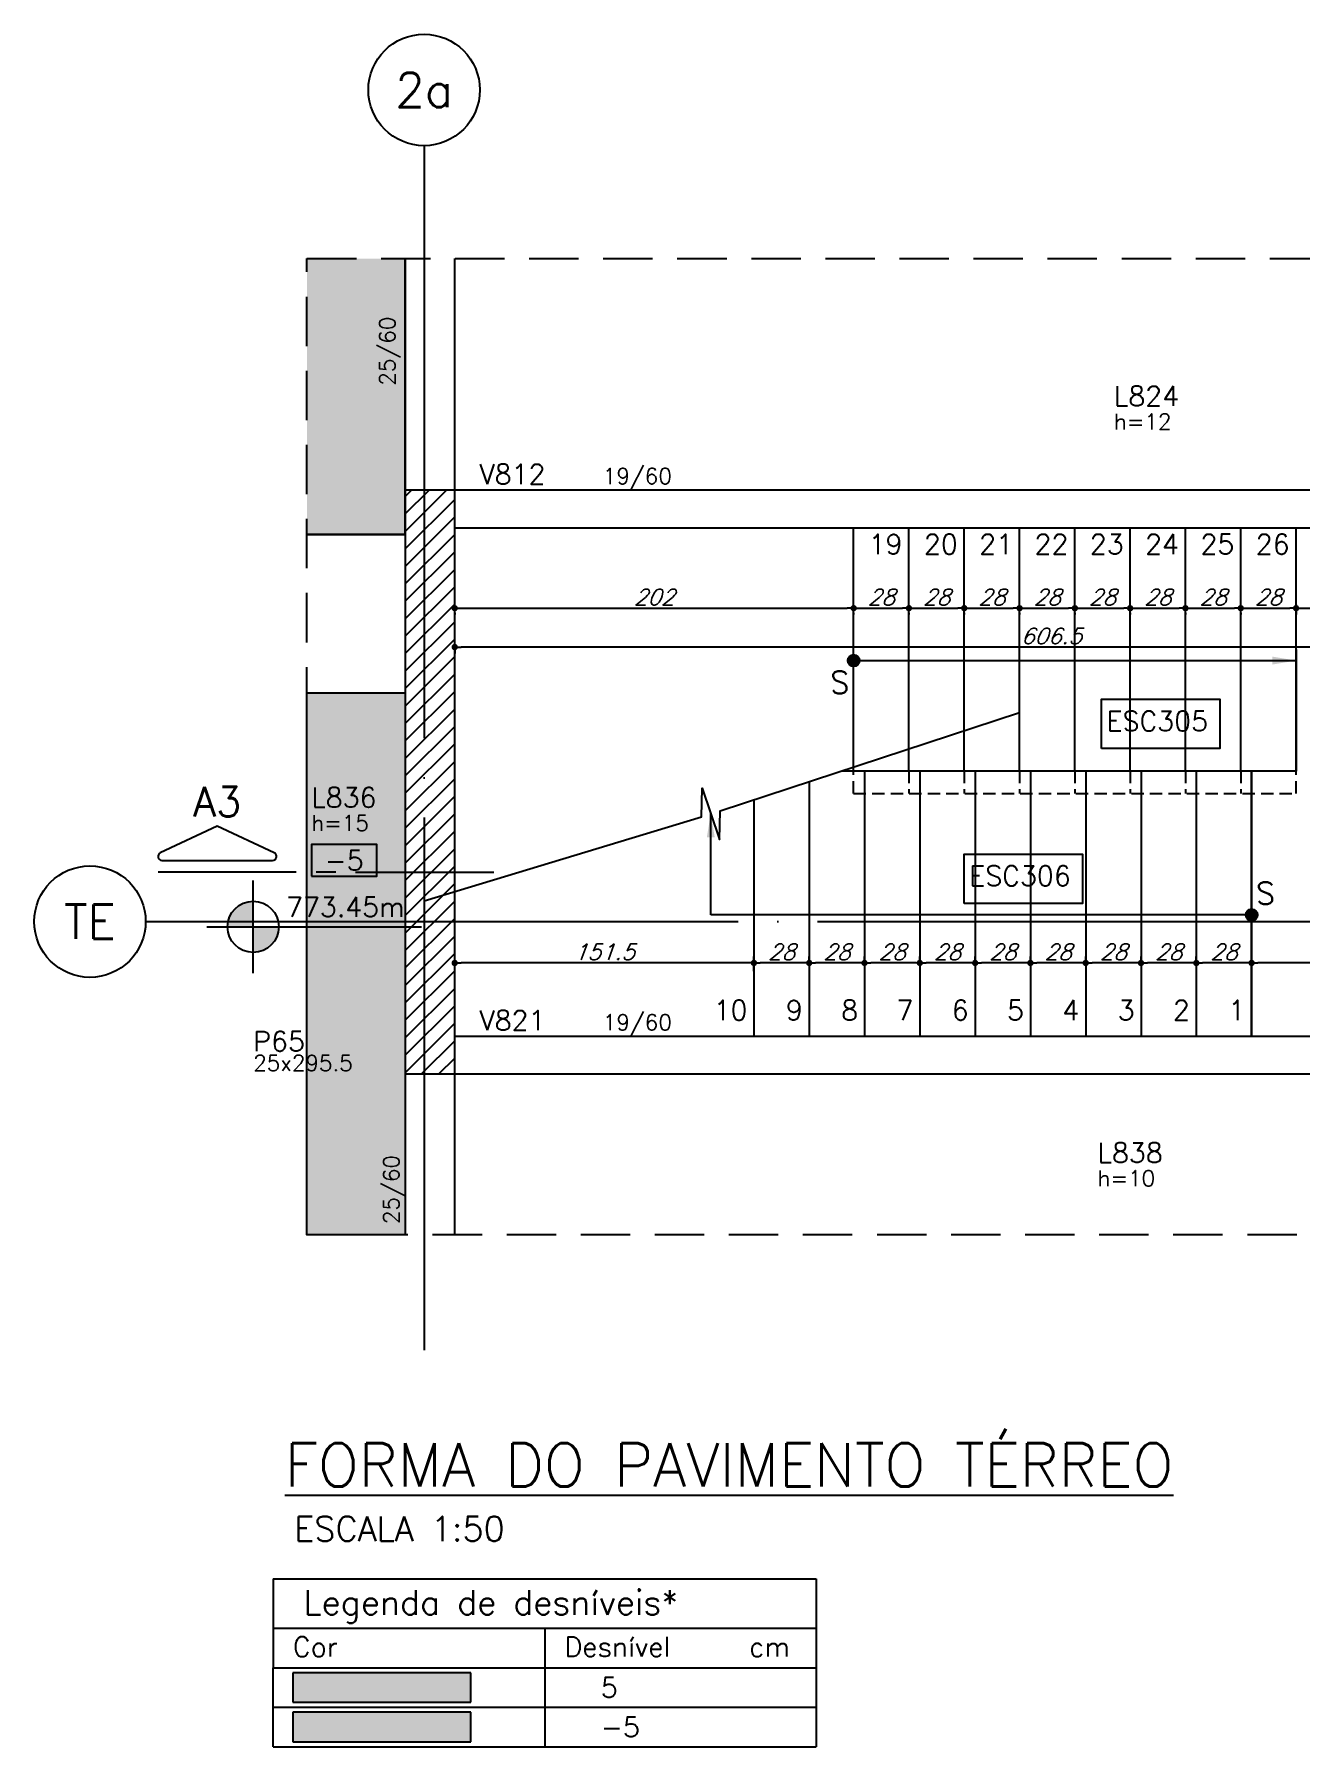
# Model space of a CAD drawing. Header units: millimetres. Extents: x 7530 to 14400, y -7174 to -2969.
# Drawn here: x 10731 to 11372, y -6079 to -5212 of the extents above; entities that cross this region are included whole.
import ezdxf
from ezdxf.enums import TextEntityAlignment as Align

# ---------------------------------------------------------------- set-up
doc = ezdxf.new("R2010")
doc.units = ezdxf.units.MM
doc.header["$LTSCALE"] = 50
doc.header["$PDMODE"] = 3
doc.linetypes.add('DASHED', pattern=[0.75, 0.5, -0.25])
doc.linetypes.add('EIXO', pattern=[6.8, 6, -0.4, 0, -0.4])
for name, color, linetype in [('AR-TEXTO_REGUA 120_1-200', 4, 'Continuous'), ('F-AUX', 2, 'Continuous'), ('F-AUX-RED', 1, 'Continuous'), ('F-CORTE-INDICAÇÃO', 4, 'Continuous'), ('F-COTAS', 106, 'Continuous'), ('F-DESNIVEL-1', 254, 'Continuous'), ('F-DESNIVEL-7', 40, 'Continuous'), ('F-EIXO', 12, 'EIXO'), ('F-ESC NUM', 2, 'Continuous'), ('F-ESC-PROJ', 1, 'Continuous'), ('F-ESCADAS', 2, 'Continuous'), ('F-LAJES', 3, 'Continuous'), ('F-LAJES-DIM', 2, 'Continuous'), ('F-LAJES-NOME', 4, 'Continuous'), ('F-NÍVEL-PLANTA', 2, 'Continuous'), ('F-PILARES-DIM', 172, 'Continuous'), ('F-PILARES-HACH', 174, 'Continuous'), ('F-PILARES-NOME', 170, 'Continuous'), ('F-PILARES-S', 170, 'Continuous'), ('F-TABELA-NÍVEIS', 1, 'Continuous'), ('F-TEXTO', 6, 'Continuous'), ('F-TEXTO ESCADA', 2, 'Continuous'), ('F-TEXTO-YELLOW', 2, 'Continuous'), ('F-VIGAS', 3, 'Continuous'), ('F-VIGAS-DIM', 2, 'Continuous'), ('F-VIGAS-NOME', 4, 'Continuous')]:
    doc.layers.add(name, color=color, linetype=linetype)
doc.layers.add('F-DESNIVEL-2', color=7, linetype='Continuous', true_color=0xffd1e8)
doc.layers.add('F-DESNIVEL-6', color=7, linetype='Continuous', true_color=0xffdebd)
doc.styles.add('5385-ARQ-PB-BAS-PLA-TER-TORRE-A-106-TXT$0$R60-75', font='romans.shx', dxfattribs={"height": 0.1125})
doc.styles.add('CP-TEXT-INCL', font='romans.shx', dxfattribs={"oblique": 20})
doc.styles.add('MCP', font='romans.shx')
doc.styles.add('REGUA-120-esc1_200', font='simplex.shx', dxfattribs={"height": 0.6})
doc.styles.add('ROMANS', font='romans.shx')
doc.dimstyles.new('CP-COTAS-50', dxfattribs={"dimscale": 0.64, "dimtxt": 12.5, "dimasz": 5, "dimexe": 5, "dimexo": 5, "dimgap": 2.5, "dimtad": 1, "dimdec": 1, "dimdsep": 46, "dimtxsty": 'CP-TEXT-INCL', "dimblk1": 'DOT', "dimblk2": 'DOT', "dimsah": 1, "dimcen": 9, "dimclrd": 256, "dimclre": 256, "dimclrt": 256, "dimadec": 0, "dimazin": 0, "dimtfac": 1, "dimtdec": 1, "dimtmove": 2, "dimatfit": 3, "dimldrblk": 'DOT', "dimfxl": 5, "dimtolj": 1, "dimarcsym": 0})

# ---------------------------------------------------------------- blocks, each defined once
blk = doc.blocks.new('*U20')
at = {"layer": 'F-EIXO'}
blk.add_line((0, 0), (0, -609.8), dxfattribs=at)
at = {"layer": 'F-EIXO', "color": 2, "linetype": 'Continuous'}
blk.add_circle((0, 28.21), 28.21, dxfattribs=at)
at = {"layer": 'F-TEXTO', "style": 'ROMANS'}
blk.add_attdef('EIXO', text='', height=17.5, rotation=360, dxfattribs=at).set_placement((0, 28.21), align=Align.MIDDLE_CENTER)
blk = doc.blocks.new('*U21')
at = {"layer": 'F-EIXO'}
blk.add_line((0, 0), (1096.49, 0), dxfattribs=at)
at = {"layer": 'F-EIXO', "color": 2, "linetype": 'Continuous'}
blk.add_circle((-28.21, 0), 28.21, dxfattribs=at)
at = {"layer": 'F-TEXTO', "style": 'ROMANS'}
blk.add_attdef('EIXO', text='', height=17.5, dxfattribs=at).set_placement((-28.21, 0), align=Align.MIDDLE_CENTER)
blk = doc.blocks.new('*U7')
at = {"layer": 'F-CORTE-INDICAÇÃO'}
for p, q in [((-100, 0), (-170, 0)), ((-80, 0), (-90, 0)), ((-70, 0), (0, 0))]:
    blk.add_line(p, q, dxfattribs=at)
blk.add_lwpolyline([(-112, 6, 0.802585), (-111.15, 9.81), (-140, 23.26), (-168.85, 9.81, 0.802585), (-168, 6)], format="xyb", close=True, dxfattribs=at)
at = {"layer": 'F-CORTE-INDICAÇÃO', "style": 'ROMANS'}
blk.add_attdef('CORTE', text='', height=15, dxfattribs=at).set_placement((-140, 35.76), align=Align.MIDDLE_CENTER)
at = {"layer": 'F-CORTE-INDICAÇÃO', "color": 2, "style": 'ROMANS'}
blk.add_attdef('FOLHA', text='', height=12, dxfattribs=at).set_placement((-140, -10), align=Align.MIDDLE_CENTER)
blk = doc.blocks.new('Nível - Planta')
at = {"layer": 'F-NÍVEL-PLANTA'}
h = blk.add_hatch(color=71, dxfattribs=at)
h.paths.add_polyline_path([(0, 0), (0, 0.26, 0.414214), (-0.26, 0)])
h.paths.add_polyline_path([(0.26, 0), (0, 0), (0, -0.26, 0.414214)])
for p, q in [((0, -0.469), (0, 0.469)), ((-0.469, 0), (1.704, 0))]:
    blk.add_line(p, q, dxfattribs=at)
blk.add_circle((0, 0), 0.26, dxfattribs=at)
at = {"layer": 'F-TEXTO', "color": 3, "style": 'MCP'}
blk.add_attdef('NÍVEL', (0.333, 0.102), '', height=0.2, dxfattribs=at)
blk = doc.blocks.new('*U8')
at = {"layer": 'F-LAJES-DIM', "color": 1}
blk.add_lwpolyline([(0, 0), (33, 0), (33, 16), (0, 16)], close=True, dxfattribs=at)
at = {"layer": 'F-LAJES-DIM', "style": 'MCP'}
blk.add_attdef('DIM', text='', height=10, dxfattribs=at).set_placement((16.5, 8), align=Align.MIDDLE_CENTER)
blk = doc.blocks.new('_DOT')
at = {"color": 0, "linetype": 'ByBlock'}
blk.add_line((-0.5, 0), (-1, 0), dxfattribs=at)
at = {"color": 0, "linetype": 'ByBlock', "const_width": 0.5}
blk.add_lwpolyline([(-0.25, 0, 1), (0.25, 0, 1)], format="xyb", close=True, dxfattribs=at)
blk = doc.blocks.new('*D90')
at = {"layer": 'DEFPOINTS', "color": 0, "transparency": 16777216}
for p in [(10943.82, -5501.77), (11145.82, -5501.77), (11145.82, -5502.62)]:
    blk.add_point(p, dxfattribs=at)
at = {"layer": 'F-COTAS', "lineweight": -2, "transparency": 16777216}
for p, q in [((10947.02, -5502.62), (11142.62, -5502.62)), ((10943.82, -5504.97), (10943.82, -5505.82)), ((11145.82, -5504.97), (11145.82, -5505.82))]:
    blk.add_line(p, q, dxfattribs=at)
at = {"layer": 'F-COTAS', "lineweight": -2, "transparency": 16777216, "xscale": 3.2, "yscale": 3.2, "zscale": 3.2, "rotation": 180}
blk.add_blockref('_DOT', (10943.82, -5502.62), dxfattribs=at)
at = {"layer": 'F-COTAS', "lineweight": -2, "transparency": 16777216, "xscale": 3.2, "yscale": 3.2, "zscale": 3.2}
blk.add_blockref('_DOT', (11145.82, -5502.62), dxfattribs=at)
at = {"layer": 'F-COTAS', "transparency": 16777216, "insert": (11044.82, -5497.02), "char_height": 8, "attachment_point": 5, "style": 'CP-TEXT-INCL'}
blk.add_mtext('\\A1;202', dxfattribs=at)
blk = doc.blocks.new('*D91')
at = {"layer": 'DEFPOINTS', "color": 0, "transparency": 16777216}
for p in [(11145.82, -5501.77), (11173.82, -5502.62), (11173.82, -5502.62)]:
    blk.add_point(p, dxfattribs=at)
at = {"layer": 'F-COTAS', "lineweight": -2, "transparency": 16777216}
for p, q in [((11149.02, -5502.62), (11170.62, -5502.62)), ((11145.82, -5504.97), (11145.82, -5505.82))]:
    blk.add_line(p, q, dxfattribs=at)
at = {"layer": 'F-COTAS', "lineweight": -2, "transparency": 16777216, "xscale": 3.2, "yscale": 3.2, "zscale": 3.2, "rotation": 180}
blk.add_blockref('_DOT', (11145.82, -5502.62), dxfattribs=at)
at = {"layer": 'F-COTAS', "lineweight": -2, "transparency": 16777216, "xscale": 3.2, "yscale": 3.2, "zscale": 3.2}
blk.add_blockref('_DOT', (11173.82, -5502.62), dxfattribs=at)
at = {"layer": 'F-COTAS', "transparency": 16777216, "insert": (11159.82, -5497.02), "char_height": 8, "attachment_point": 5, "style": 'CP-TEXT-INCL'}
blk.add_mtext('\\A1;28', dxfattribs=at)
blk = doc.blocks.new('*D92')
at = {"layer": 'DEFPOINTS', "color": 0, "transparency": 16777216}
for p in [(11229.82, -5501.77), (11257.82, -5502.62), (11257.82, -5502.62)]:
    blk.add_point(p, dxfattribs=at)
at = {"layer": 'F-COTAS', "lineweight": -2, "transparency": 16777216}
for p, q in [((11233.02, -5502.62), (11254.62, -5502.62)), ((11229.82, -5504.97), (11229.82, -5505.82))]:
    blk.add_line(p, q, dxfattribs=at)
at = {"layer": 'F-COTAS', "lineweight": -2, "transparency": 16777216, "xscale": 3.2, "yscale": 3.2, "zscale": 3.2, "rotation": 180}
blk.add_blockref('_DOT', (11229.82, -5502.62), dxfattribs=at)
at = {"layer": 'F-COTAS', "lineweight": -2, "transparency": 16777216, "xscale": 3.2, "yscale": 3.2, "zscale": 3.2}
blk.add_blockref('_DOT', (11257.82, -5502.62), dxfattribs=at)
at = {"layer": 'F-COTAS', "transparency": 16777216, "insert": (11243.82, -5497.02), "char_height": 8, "attachment_point": 5, "style": 'CP-TEXT-INCL'}
blk.add_mtext('\\A1;28', dxfattribs=at)
blk = doc.blocks.new('*D93')
at = {"layer": 'DEFPOINTS', "color": 0, "transparency": 16777216}
for p in [(11257.82, -5501.77), (11285.82, -5502.62), (11285.82, -5502.62)]:
    blk.add_point(p, dxfattribs=at)
at = {"layer": 'F-COTAS', "lineweight": -2, "transparency": 16777216}
for p, q in [((11261.02, -5502.62), (11282.62, -5502.62)), ((11257.82, -5504.97), (11257.82, -5505.82))]:
    blk.add_line(p, q, dxfattribs=at)
at = {"layer": 'F-COTAS', "lineweight": -2, "transparency": 16777216, "xscale": 3.2, "yscale": 3.2, "zscale": 3.2, "rotation": 180}
blk.add_blockref('_DOT', (11257.82, -5502.62), dxfattribs=at)
at = {"layer": 'F-COTAS', "lineweight": -2, "transparency": 16777216, "xscale": 3.2, "yscale": 3.2, "zscale": 3.2}
blk.add_blockref('_DOT', (11285.82, -5502.62), dxfattribs=at)
at = {"layer": 'F-COTAS', "transparency": 16777216, "insert": (11271.82, -5497.02), "char_height": 8, "attachment_point": 5, "style": 'CP-TEXT-INCL'}
blk.add_mtext('\\A1;28', dxfattribs=at)
blk = doc.blocks.new('*D94')
at = {"layer": 'DEFPOINTS', "color": 0, "transparency": 16777216}
for p in [(11285.82, -5501.77), (11313.82, -5502.62), (11313.82, -5502.62)]:
    blk.add_point(p, dxfattribs=at)
at = {"layer": 'F-COTAS', "lineweight": -2, "transparency": 16777216}
for p, q in [((11289.02, -5502.62), (11310.62, -5502.62)), ((11285.82, -5504.97), (11285.82, -5505.82))]:
    blk.add_line(p, q, dxfattribs=at)
at = {"layer": 'F-COTAS', "lineweight": -2, "transparency": 16777216, "xscale": 3.2, "yscale": 3.2, "zscale": 3.2, "rotation": 180}
blk.add_blockref('_DOT', (11285.82, -5502.62), dxfattribs=at)
at = {"layer": 'F-COTAS', "lineweight": -2, "transparency": 16777216, "xscale": 3.2, "yscale": 3.2, "zscale": 3.2}
blk.add_blockref('_DOT', (11313.82, -5502.62), dxfattribs=at)
at = {"layer": 'F-COTAS', "transparency": 16777216, "insert": (11299.82, -5497.02), "char_height": 8, "attachment_point": 5, "style": 'CP-TEXT-INCL'}
blk.add_mtext('\\A1;28', dxfattribs=at)
blk = doc.blocks.new('*D95')
at = {"layer": 'DEFPOINTS', "color": 0, "transparency": 16777216}
for p in [(11313.82, -5501.77), (11341.82, -5502.62), (11341.82, -5502.62)]:
    blk.add_point(p, dxfattribs=at)
at = {"layer": 'F-COTAS', "lineweight": -2, "transparency": 16777216}
for p, q in [((11317.02, -5502.62), (11338.62, -5502.62)), ((11313.82, -5504.97), (11313.82, -5505.82))]:
    blk.add_line(p, q, dxfattribs=at)
at = {"layer": 'F-COTAS', "lineweight": -2, "transparency": 16777216, "xscale": 3.2, "yscale": 3.2, "zscale": 3.2, "rotation": 180}
blk.add_blockref('_DOT', (11313.82, -5502.62), dxfattribs=at)
at = {"layer": 'F-COTAS', "lineweight": -2, "transparency": 16777216, "xscale": 3.2, "yscale": 3.2, "zscale": 3.2}
blk.add_blockref('_DOT', (11341.82, -5502.62), dxfattribs=at)
at = {"layer": 'F-COTAS', "transparency": 16777216, "insert": (11327.82, -5497.02), "char_height": 8, "attachment_point": 5, "style": 'CP-TEXT-INCL'}
blk.add_mtext('\\A1;28', dxfattribs=at)
blk = doc.blocks.new('*D96')
at = {"layer": 'DEFPOINTS', "color": 0, "transparency": 16777216}
for p in [(11341.82, -5501.77), (11369.82, -5502.62), (11369.82, -5502.62)]:
    blk.add_point(p, dxfattribs=at)
at = {"layer": 'F-COTAS', "lineweight": -2, "transparency": 16777216}
for p, q in [((11345.02, -5502.62), (11366.62, -5502.62)), ((11341.82, -5504.97), (11341.82, -5505.82))]:
    blk.add_line(p, q, dxfattribs=at)
at = {"layer": 'F-COTAS', "lineweight": -2, "transparency": 16777216, "xscale": 3.2, "yscale": 3.2, "zscale": 3.2, "rotation": 180}
blk.add_blockref('_DOT', (11341.82, -5502.62), dxfattribs=at)
at = {"layer": 'F-COTAS', "lineweight": -2, "transparency": 16777216, "xscale": 3.2, "yscale": 3.2, "zscale": 3.2}
blk.add_blockref('_DOT', (11369.82, -5502.62), dxfattribs=at)
at = {"layer": 'F-COTAS', "transparency": 16777216, "insert": (11355.82, -5497.02), "char_height": 8, "attachment_point": 5, "style": 'CP-TEXT-INCL'}
blk.add_mtext('\\A1;28', dxfattribs=at)
blk = doc.blocks.new('*D97')
at = {"layer": 'DEFPOINTS', "color": 0, "transparency": 16777216}
for p in [(11369.82, -5497.78), (11550.32, -5502.62), (11550.32, -5502.62)]:
    blk.add_point(p, dxfattribs=at)
at = {"layer": 'F-COTAS', "lineweight": -2, "transparency": 16777216}
for p, q in [((11369.82, -5500.98), (11369.82, -5505.82)), ((11373.02, -5502.62), (11547.12, -5502.62))]:
    blk.add_line(p, q, dxfattribs=at)
at = {"layer": 'F-COTAS', "lineweight": -2, "transparency": 16777216, "xscale": 3.2, "yscale": 3.2, "zscale": 3.2, "rotation": 180}
blk.add_blockref('_DOT', (11369.82, -5502.62), dxfattribs=at)
at = {"layer": 'F-COTAS', "lineweight": -2, "transparency": 16777216, "xscale": 3.2, "yscale": 3.2, "zscale": 3.2}
blk.add_blockref('_DOT', (11550.32, -5502.62), dxfattribs=at)
at = {"layer": 'F-COTAS', "transparency": 16777216, "insert": (11460.07, -5497.02), "char_height": 8, "attachment_point": 5, "style": 'CP-TEXT-INCL'}
blk.add_mtext('\\A1;180.5', dxfattribs=at)
blk = doc.blocks.new('*D98')
at = {"layer": 'DEFPOINTS', "color": 0, "transparency": 16777216}
for p in [(10943.82, -5519.64), (11550.32, -5519.64), (10943.82, -5522.31)]:
    blk.add_point(p, dxfattribs=at)
at = {"layer": 'F-COTAS', "lineweight": -2, "transparency": 16777216}
for p, q in [((10943.82, -5522.84), (10943.82, -5525.51)), ((11547.12, -5522.31), (10947.02, -5522.31)), ((11550.32, -5522.84), (11550.32, -5525.51))]:
    blk.add_line(p, q, dxfattribs=at)
at = {"layer": 'F-COTAS', "lineweight": -2, "transparency": 16777216, "xscale": 3.2, "yscale": 3.2, "zscale": 3.2, "rotation": 180}
blk.add_blockref('_DOT', (10943.82, -5522.31), dxfattribs=at)
at = {"layer": 'F-COTAS', "lineweight": -2, "transparency": 16777216, "xscale": 3.2, "yscale": 3.2, "zscale": 3.2}
blk.add_blockref('_DOT', (11550.32, -5522.31), dxfattribs=at)
at = {"layer": 'F-COTAS', "transparency": 16777216, "insert": (11245.94, -5516.71), "char_height": 8, "attachment_point": 5, "style": 'CP-TEXT-INCL'}
blk.add_mtext('\\A1;606.5', dxfattribs=at)
blk = doc.blocks.new('*D99')
at = {"layer": 'DEFPOINTS', "color": 0, "transparency": 16777216}
for p in [(11347.32, -5682.22), (11347.32, -5686.29), (11550.32, -5686.29)]:
    blk.add_point(p, dxfattribs=at)
at = {"layer": 'F-COTAS', "lineweight": -2, "transparency": 16777216}
for p, q in [((11347.32, -5683.09), (11347.32, -5679.02)), ((11547.12, -5682.22), (11350.52, -5682.22)), ((11550.32, -5683.09), (11550.32, -5679.02))]:
    blk.add_line(p, q, dxfattribs=at)
at = {"layer": 'F-COTAS', "lineweight": -2, "transparency": 16777216, "xscale": 3.2, "yscale": 3.2, "zscale": 3.2, "rotation": 180}
blk.add_blockref('_DOT', (11347.32, -5682.22), dxfattribs=at)
at = {"layer": 'F-COTAS', "lineweight": -2, "transparency": 16777216, "xscale": 3.2, "yscale": 3.2, "zscale": 3.2}
blk.add_blockref('_DOT', (11550.32, -5682.22), dxfattribs=at)
at = {"layer": 'F-COTAS', "transparency": 16777216, "insert": (11448.82, -5676.62), "char_height": 8, "attachment_point": 5, "style": 'CP-TEXT-INCL'}
blk.add_mtext('\\A1;203', dxfattribs=at)
blk = doc.blocks.new('*D100')
at = {"layer": 'DEFPOINTS', "color": 0, "transparency": 16777216}
for p in [(11319.32, -5682.22), (11319.32, -5686.29), (11347.32, -5686.29)]:
    blk.add_point(p, dxfattribs=at)
at = {"layer": 'F-COTAS', "lineweight": -2, "transparency": 16777216}
for p, q in [((11319.32, -5683.09), (11319.32, -5679.02)), ((11344.12, -5682.22), (11322.52, -5682.22)), ((11347.32, -5683.09), (11347.32, -5679.02))]:
    blk.add_line(p, q, dxfattribs=at)
at = {"layer": 'F-COTAS', "lineweight": -2, "transparency": 16777216, "xscale": 3.2, "yscale": 3.2, "zscale": 3.2, "rotation": 180}
blk.add_blockref('_DOT', (11319.32, -5682.22), dxfattribs=at)
at = {"layer": 'F-COTAS', "lineweight": -2, "transparency": 16777216, "xscale": 3.2, "yscale": 3.2, "zscale": 3.2}
blk.add_blockref('_DOT', (11347.32, -5682.22), dxfattribs=at)
at = {"layer": 'F-COTAS', "transparency": 16777216, "insert": (11333.32, -5676.62), "char_height": 8, "attachment_point": 5, "style": 'CP-TEXT-INCL'}
blk.add_mtext('\\A1;28', dxfattribs=at)
blk = doc.blocks.new('*D101')
at = {"layer": 'DEFPOINTS', "color": 0, "transparency": 16777216}
for p in [(11291.32, -5682.22), (11291.32, -5686.29), (11319.32, -5686.29)]:
    blk.add_point(p, dxfattribs=at)
at = {"layer": 'F-COTAS', "lineweight": -2, "transparency": 16777216}
for p, q in [((11291.32, -5683.09), (11291.32, -5679.02)), ((11316.12, -5682.22), (11294.52, -5682.22)), ((11319.32, -5683.09), (11319.32, -5679.02))]:
    blk.add_line(p, q, dxfattribs=at)
at = {"layer": 'F-COTAS', "lineweight": -2, "transparency": 16777216, "xscale": 3.2, "yscale": 3.2, "zscale": 3.2, "rotation": 180}
blk.add_blockref('_DOT', (11291.32, -5682.22), dxfattribs=at)
at = {"layer": 'F-COTAS', "lineweight": -2, "transparency": 16777216, "xscale": 3.2, "yscale": 3.2, "zscale": 3.2}
blk.add_blockref('_DOT', (11319.32, -5682.22), dxfattribs=at)
at = {"layer": 'F-COTAS', "transparency": 16777216, "insert": (11305.32, -5676.62), "char_height": 8, "attachment_point": 5, "style": 'CP-TEXT-INCL'}
blk.add_mtext('\\A1;28', dxfattribs=at)
blk = doc.blocks.new('*D102')
at = {"layer": 'DEFPOINTS', "color": 0, "transparency": 16777216}
for p in [(11263.32, -5682.22), (11263.32, -5686.29), (11291.32, -5686.29)]:
    blk.add_point(p, dxfattribs=at)
at = {"layer": 'F-COTAS', "lineweight": -2, "transparency": 16777216}
for p, q in [((11263.32, -5683.09), (11263.32, -5679.02)), ((11288.12, -5682.22), (11266.52, -5682.22)), ((11291.32, -5683.09), (11291.32, -5679.02))]:
    blk.add_line(p, q, dxfattribs=at)
at = {"layer": 'F-COTAS', "lineweight": -2, "transparency": 16777216, "xscale": 3.2, "yscale": 3.2, "zscale": 3.2, "rotation": 180}
blk.add_blockref('_DOT', (11263.32, -5682.22), dxfattribs=at)
at = {"layer": 'F-COTAS', "lineweight": -2, "transparency": 16777216, "xscale": 3.2, "yscale": 3.2, "zscale": 3.2}
blk.add_blockref('_DOT', (11291.32, -5682.22), dxfattribs=at)
at = {"layer": 'F-COTAS', "transparency": 16777216, "insert": (11277.32, -5676.62), "char_height": 8, "attachment_point": 5, "style": 'CP-TEXT-INCL'}
blk.add_mtext('\\A1;28', dxfattribs=at)
blk = doc.blocks.new('*D103')
at = {"layer": 'DEFPOINTS', "color": 0, "transparency": 16777216}
for p in [(11235.32, -5682.22), (11235.32, -5686.29), (11263.32, -5686.29)]:
    blk.add_point(p, dxfattribs=at)
at = {"layer": 'F-COTAS', "lineweight": -2, "transparency": 16777216}
for p, q in [((11235.32, -5683.09), (11235.32, -5679.02)), ((11260.12, -5682.22), (11238.52, -5682.22)), ((11263.32, -5683.09), (11263.32, -5679.02))]:
    blk.add_line(p, q, dxfattribs=at)
at = {"layer": 'F-COTAS', "lineweight": -2, "transparency": 16777216, "xscale": 3.2, "yscale": 3.2, "zscale": 3.2, "rotation": 180}
blk.add_blockref('_DOT', (11235.32, -5682.22), dxfattribs=at)
at = {"layer": 'F-COTAS', "lineweight": -2, "transparency": 16777216, "xscale": 3.2, "yscale": 3.2, "zscale": 3.2}
blk.add_blockref('_DOT', (11263.32, -5682.22), dxfattribs=at)
at = {"layer": 'F-COTAS', "transparency": 16777216, "insert": (11249.32, -5676.62), "char_height": 8, "attachment_point": 5, "style": 'CP-TEXT-INCL'}
blk.add_mtext('\\A1;28', dxfattribs=at)
blk = doc.blocks.new('*D104')
at = {"layer": 'DEFPOINTS', "color": 0, "transparency": 16777216}
for p in [(11207.32, -5682.22), (11207.32, -5686.29), (11235.32, -5686.29)]:
    blk.add_point(p, dxfattribs=at)
at = {"layer": 'F-COTAS', "lineweight": -2, "transparency": 16777216}
for p, q in [((11207.32, -5683.09), (11207.32, -5679.02)), ((11232.12, -5682.22), (11210.52, -5682.22)), ((11235.32, -5683.09), (11235.32, -5679.02))]:
    blk.add_line(p, q, dxfattribs=at)
at = {"layer": 'F-COTAS', "lineweight": -2, "transparency": 16777216, "xscale": 3.2, "yscale": 3.2, "zscale": 3.2, "rotation": 180}
blk.add_blockref('_DOT', (11207.32, -5682.22), dxfattribs=at)
at = {"layer": 'F-COTAS', "lineweight": -2, "transparency": 16777216, "xscale": 3.2, "yscale": 3.2, "zscale": 3.2}
blk.add_blockref('_DOT', (11235.32, -5682.22), dxfattribs=at)
at = {"layer": 'F-COTAS', "transparency": 16777216, "insert": (11221.32, -5676.62), "char_height": 8, "attachment_point": 5, "style": 'CP-TEXT-INCL'}
blk.add_mtext('\\A1;28', dxfattribs=at)
blk = doc.blocks.new('*D105')
at = {"layer": 'DEFPOINTS', "color": 0, "transparency": 16777216}
for p in [(11179.32, -5682.22), (11179.32, -5686.29), (11207.32, -5686.29)]:
    blk.add_point(p, dxfattribs=at)
at = {"layer": 'F-COTAS', "lineweight": -2, "transparency": 16777216}
for p, q in [((11179.32, -5683.09), (11179.32, -5679.02)), ((11204.12, -5682.22), (11182.52, -5682.22)), ((11207.32, -5683.09), (11207.32, -5679.02))]:
    blk.add_line(p, q, dxfattribs=at)
at = {"layer": 'F-COTAS', "lineweight": -2, "transparency": 16777216, "xscale": 3.2, "yscale": 3.2, "zscale": 3.2, "rotation": 180}
blk.add_blockref('_DOT', (11179.32, -5682.22), dxfattribs=at)
at = {"layer": 'F-COTAS', "lineweight": -2, "transparency": 16777216, "xscale": 3.2, "yscale": 3.2, "zscale": 3.2}
blk.add_blockref('_DOT', (11207.32, -5682.22), dxfattribs=at)
at = {"layer": 'F-COTAS', "transparency": 16777216, "insert": (11193.32, -5676.62), "char_height": 8, "attachment_point": 5, "style": 'CP-TEXT-INCL'}
blk.add_mtext('\\A1;28', dxfattribs=at)
blk = doc.blocks.new('*D106')
at = {"layer": 'DEFPOINTS', "color": 0, "transparency": 16777216}
for p in [(11151.32, -5682.22), (11151.32, -5686.29), (11179.32, -5686.29)]:
    blk.add_point(p, dxfattribs=at)
at = {"layer": 'F-COTAS', "lineweight": -2, "transparency": 16777216}
for p, q in [((11151.32, -5683.09), (11151.32, -5679.02)), ((11176.12, -5682.22), (11154.52, -5682.22)), ((11179.32, -5683.09), (11179.32, -5679.02))]:
    blk.add_line(p, q, dxfattribs=at)
at = {"layer": 'F-COTAS', "lineweight": -2, "transparency": 16777216, "xscale": 3.2, "yscale": 3.2, "zscale": 3.2, "rotation": 180}
blk.add_blockref('_DOT', (11151.32, -5682.22), dxfattribs=at)
at = {"layer": 'F-COTAS', "lineweight": -2, "transparency": 16777216, "xscale": 3.2, "yscale": 3.2, "zscale": 3.2}
blk.add_blockref('_DOT', (11179.32, -5682.22), dxfattribs=at)
at = {"layer": 'F-COTAS', "transparency": 16777216, "insert": (11165.32, -5676.62), "char_height": 8, "attachment_point": 5, "style": 'CP-TEXT-INCL'}
blk.add_mtext('\\A1;28', dxfattribs=at)
blk = doc.blocks.new('*D107')
at = {"layer": 'DEFPOINTS', "color": 0, "transparency": 16777216}
for p in [(10943.82, -5682.22), (10943.82, -5686.29), (11095.32, -5689.55)]:
    blk.add_point(p, dxfattribs=at)
at = {"layer": 'F-COTAS', "lineweight": -2, "transparency": 16777216}
for p, q in [((10943.82, -5683.09), (10943.82, -5679.02)), ((11092.12, -5682.22), (10947.02, -5682.22)), ((11095.32, -5686.35), (11095.32, -5679.02))]:
    blk.add_line(p, q, dxfattribs=at)
at = {"layer": 'F-COTAS', "lineweight": -2, "transparency": 16777216, "xscale": 3.2, "yscale": 3.2, "zscale": 3.2, "rotation": 180}
blk.add_blockref('_DOT', (10943.82, -5682.22), dxfattribs=at)
at = {"layer": 'F-COTAS', "lineweight": -2, "transparency": 16777216, "xscale": 3.2, "yscale": 3.2, "zscale": 3.2}
blk.add_blockref('_DOT', (11095.32, -5682.22), dxfattribs=at)
at = {"layer": 'F-COTAS', "transparency": 16777216, "insert": (11019.57, -5676.62), "char_height": 8, "attachment_point": 5, "style": 'CP-TEXT-INCL'}
blk.add_mtext('\\A1;151.5', dxfattribs=at)
blk = doc.blocks.new('*D108')
at = {"layer": 'DEFPOINTS', "color": 0, "transparency": 16777216}
for p in [(11123.32, -5682.22), (11123.32, -5686.29), (11151.32, -5686.29)]:
    blk.add_point(p, dxfattribs=at)
at = {"layer": 'F-COTAS', "lineweight": -2, "transparency": 16777216}
for p, q in [((11123.32, -5683.09), (11123.32, -5679.02)), ((11148.12, -5682.22), (11126.52, -5682.22)), ((11151.32, -5683.09), (11151.32, -5679.02))]:
    blk.add_line(p, q, dxfattribs=at)
at = {"layer": 'F-COTAS', "lineweight": -2, "transparency": 16777216, "xscale": 3.2, "yscale": 3.2, "zscale": 3.2, "rotation": 180}
blk.add_blockref('_DOT', (11123.32, -5682.22), dxfattribs=at)
at = {"layer": 'F-COTAS', "lineweight": -2, "transparency": 16777216, "xscale": 3.2, "yscale": 3.2, "zscale": 3.2}
blk.add_blockref('_DOT', (11151.32, -5682.22), dxfattribs=at)
at = {"layer": 'F-COTAS', "transparency": 16777216, "insert": (11137.32, -5676.62), "char_height": 8, "attachment_point": 5, "style": 'CP-TEXT-INCL'}
blk.add_mtext('\\A1;28', dxfattribs=at)
blk = doc.blocks.new('*D109')
at = {"layer": 'DEFPOINTS', "color": 0, "transparency": 16777216}
for p in [(11201.82, -5501.77), (11229.82, -5502.62), (11229.82, -5502.62)]:
    blk.add_point(p, dxfattribs=at)
at = {"layer": 'F-COTAS', "lineweight": -2, "transparency": 16777216}
for p, q in [((11205.02, -5502.62), (11226.62, -5502.62)), ((11201.82, -5504.97), (11201.82, -5505.82))]:
    blk.add_line(p, q, dxfattribs=at)
at = {"layer": 'F-COTAS', "lineweight": -2, "transparency": 16777216, "xscale": 3.2, "yscale": 3.2, "zscale": 3.2, "rotation": 180}
blk.add_blockref('_DOT', (11201.82, -5502.62), dxfattribs=at)
at = {"layer": 'F-COTAS', "lineweight": -2, "transparency": 16777216, "xscale": 3.2, "yscale": 3.2, "zscale": 3.2}
blk.add_blockref('_DOT', (11229.82, -5502.62), dxfattribs=at)
at = {"layer": 'F-COTAS', "transparency": 16777216, "insert": (11215.82, -5497.02), "char_height": 8, "attachment_point": 5, "style": 'CP-TEXT-INCL'}
blk.add_mtext('\\A1;28', dxfattribs=at)
blk = doc.blocks.new('*D110')
at = {"layer": 'DEFPOINTS', "color": 0, "transparency": 16777216}
for p in [(11173.82, -5501.77), (11201.82, -5502.62), (11201.82, -5502.62)]:
    blk.add_point(p, dxfattribs=at)
at = {"layer": 'F-COTAS', "lineweight": -2, "transparency": 16777216}
for p, q in [((11177.02, -5502.62), (11198.62, -5502.62)), ((11173.82, -5504.97), (11173.82, -5505.82))]:
    blk.add_line(p, q, dxfattribs=at)
at = {"layer": 'F-COTAS', "lineweight": -2, "transparency": 16777216, "xscale": 3.2, "yscale": 3.2, "zscale": 3.2, "rotation": 180}
blk.add_blockref('_DOT', (11173.82, -5502.62), dxfattribs=at)
at = {"layer": 'F-COTAS', "lineweight": -2, "transparency": 16777216, "xscale": 3.2, "yscale": 3.2, "zscale": 3.2}
blk.add_blockref('_DOT', (11201.82, -5502.62), dxfattribs=at)
at = {"layer": 'F-COTAS', "transparency": 16777216, "insert": (11187.82, -5497.02), "char_height": 8, "attachment_point": 5, "style": 'CP-TEXT-INCL'}
blk.add_mtext('\\A1;28', dxfattribs=at)
blk = doc.blocks.new('*D113')
at = {"layer": 'DEFPOINTS', "color": 0, "transparency": 16777216}
for p in [(11095.32, -5682.22), (11095.32, -5686.29), (11123.32, -5686.29)]:
    blk.add_point(p, dxfattribs=at)
at = {"layer": 'F-COTAS', "lineweight": -2, "transparency": 16777216}
for p, q in [((11095.32, -5683.09), (11095.32, -5679.02)), ((11120.12, -5682.22), (11098.52, -5682.22)), ((11123.32, -5683.09), (11123.32, -5679.02))]:
    blk.add_line(p, q, dxfattribs=at)
at = {"layer": 'F-COTAS', "lineweight": -2, "transparency": 16777216, "xscale": 3.2, "yscale": 3.2, "zscale": 3.2, "rotation": 180}
blk.add_blockref('_DOT', (11095.32, -5682.22), dxfattribs=at)
at = {"layer": 'F-COTAS', "lineweight": -2, "transparency": 16777216, "xscale": 3.2, "yscale": 3.2, "zscale": 3.2}
blk.add_blockref('_DOT', (11123.32, -5682.22), dxfattribs=at)
at = {"layer": 'F-COTAS', "transparency": 16777216, "insert": (11109.32, -5676.62), "char_height": 8, "attachment_point": 5, "style": 'CP-TEXT-INCL'}
blk.add_mtext('\\A1;28', dxfattribs=at)

msp = doc.modelspace()

# ---------------------------------------------------------------- hatches: boundary and pattern name
at = {"layer": 'F-AUX'}
h = msp.add_hatch(color=1, dxfattribs=at)
edge = h.paths.add_edge_path()
edge.add_arc((11145.822, -5529.147), 3, 0, 360)
h = msp.add_hatch(color=1, dxfattribs=at)
edge = h.paths.add_edge_path()
edge.add_arc((11347.322, -5657.897), 3, 0, 360)
at = {"layer": 'F-DESNIVEL-7', "linetype": 'Continuous'}
h = msp.add_hatch(color=256, dxfattribs=at)
h.dxf.hatch_style = 1
h.paths.add_polyline_path([(10869.028, -5325.639), (10918.822, -5325.639), (10918.822, -5465.397), (10869.028, -5465.397)])
h = msp.add_hatch(color=256, dxfattribs=at)
h.dxf.hatch_style = 1
h.paths.add_polyline_path([(10869.028, -5545.397), (10918.822, -5545.397), (10918.822, -5819.927), (10869.028, -5819.927)])
at = {"layer": 'F-PILARES-HACH', "linetype": 'Continuous'}
h = msp.add_hatch(dxfattribs=at)
h.set_pattern_fill('ANSI31', color=256, scale=50, style=0)
h.set_pattern_definition([(45, (12868.322, -5865.3966), (-4.419417, 4.419417), [])])
h.paths.add_polyline_path([(10918.822, -5738.397), (10943.822, -5738.397), (10943.822, -5442.897), (10918.822, -5442.897)], flags=16)

# ---------------------------------------------------------------- linework, layer by layer
at = {"layer": 'F-AUX', "color": 1}
for centre in [(11145.822, -5529.147), (11347.322, -5657.897)]:
    msp.add_circle(centre, 3, dxfattribs=at)
at = {"layer": 'F-AUX-RED'}
for p, q in [((11145.822, -5529.147), (11369.822, -5529.147)), ((11073.495, -5657.897), (11073.495, -5606.737)), ((11344.322, -5657.897), (11073.495, -5657.897))]:
    msp.add_line(p, q, dxfattribs=at)
at = {"layer": 'F-AUX-RED', "color": 1, "linetype": 'DASHED'}
msp.add_lwpolyline([(10869.028, -5325.639), (11782.649, -5325.639), (11782.649, -5819.927), (10869.028, -5819.927)], close=True, dxfattribs=at)
at = {"layer": 'F-AUX-RED'}
for points in [[(11357.822, -5527.147), (11369.822, -5529.147), (11357.822, -5531.147)], [(11071.473, -5618.672), (11073.473, -5606.672), (11075.473, -5618.672)]]:
    msp.add_solid(points, dxfattribs=at)
at = {"layer": 'F-DESNIVEL-1'}
msp.add_solid([(10861.908, -6056.5), (10861.908, -6041.5), (10861.908, -6056.5)], dxfattribs=at)
at = {"layer": 'F-DESNIVEL-2'}
msp.add_solid([(10861.908, -6076.5), (10861.908, -6061.5), (10861.908, -6076.5)], dxfattribs=at)
at = {"layer": 'F-DESNIVEL-6'}
for points in [[(10861.908, -6056.5), (10951.908, -6056.5), (10951.908, -6041.5)], [(10861.908, -6056.5), (10951.908, -6041.5), (10861.908, -6041.5)]]:
    msp.add_solid(points, dxfattribs=at)
at = {"layer": 'F-DESNIVEL-7', "linetype": 'Continuous'}
msp.add_lwpolyline([(10869.028, -5465.397), (10918.822, -5465.397), (10918.822, -5325.639)], dxfattribs=at)
msp.add_lwpolyline([(10869.028, -5545.397), (10918.822, -5545.397), (10918.822, -5819.927), (10869.028, -5819.927)], close=True, dxfattribs=at)
at = {"layer": 'F-DESNIVEL-7'}
for points in [[(10861.908, -6076.5), (10951.908, -6076.5), (10951.908, -6061.5)], [(10861.908, -6076.5), (10951.908, -6061.5), (10861.908, -6061.5)]]:
    msp.add_solid(points, dxfattribs=at)
at = {"layer": 'F-ESC-PROJ'}
msp.add_lwpolyline([(10928.322, -5650.785), (11068.752, -5608.319), (11069.148, -5593.705), (11077.842, -5619.768), (11078.238, -5605.155), (11229.822, -5555.508)], dxfattribs=at)
at = {"layer": 'F-ESC-PROJ', "linetype": 'DASHED', "ltscale": 0.25}
for points in [[(11145.822, -5596.397), (11145.822, -5596.397), (11369.822, -5596.397), (11369.822, -5584.897)], [(11145.822, -5596.397), (11145.822, -5584.897)], [(11173.822, -5584.897), (11173.822, -5596.397)], [(11201.822, -5584.897), (11201.822, -5596.397)], [(11229.822, -5584.897), (11229.822, -5596.397)], [(11257.822, -5584.897), (11257.822, -5596.397)], [(11285.822, -5584.897), (11285.822, -5596.397)], [(11313.822, -5584.897), (11313.822, -5596.397)], [(11341.822, -5584.897), (11341.822, -5596.397)]]:
    msp.add_lwpolyline(points, dxfattribs=at)
at = {"layer": 'F-ESCADAS', "linetype": 'Continuous'}
for points in [[(11145.822, -5584.897), (11145.822, -5461.897)], [(11173.822, -5584.897), (11173.822, -5461.897)], [(11201.822, -5584.897), (11201.822, -5461.897)], [(11229.822, -5584.897), (11229.822, -5461.897)], [(11257.822, -5584.897), (11257.822, -5461.897)], [(11285.822, -5584.897), (11285.822, -5461.897)], [(11313.822, -5584.897), (11313.822, -5461.897)], [(11341.822, -5584.897), (11341.822, -5461.897)], [(11369.822, -5584.897), (11369.822, -5461.897)], [(11123.322, -5590.389), (11123.322, -5719.397)], [(11151.322, -5584.897), (11151.322, -5719.397)], [(11179.322, -5584.897), (11179.322, -5719.397)], [(11207.322, -5584.897), (11207.322, -5719.397)], [(11235.322, -5584.897), (11235.322, -5719.397)], [(11263.322, -5584.897), (11263.322, -5719.397)], [(11291.322, -5584.897), (11291.322, -5719.397)], [(11319.322, -5584.897), (11319.322, -5719.397)], [(11347.322, -5584.897), (11347.322, -5719.397)], [(11095.322, -5599.559), (11095.322, -5719.397)]]:
    msp.add_lwpolyline(points, dxfattribs=at)
at = {"layer": 'F-ESCADAS'}
msp.add_lwpolyline([(11140.091, -5584.897), (11347.322, -5584.897)], dxfattribs=at)
at = {"layer": 'F-LAJES'}
msp.add_lwpolyline([(11347.322, -5719.397), (11347.322, -5584.897), (11369.959, -5584.897), (11369.822, -5461.897), (11550.322, -5461.897), (11550.322, -5719.397), (11338.322, -5719.397)], dxfattribs=at)
at = {"layer": 'F-PILARES-S', "linetype": 'Continuous'}
msp.add_lwpolyline([(10918.822, -5738.397), (10943.822, -5738.397), (10943.822, -5442.897), (10918.822, -5442.897), (10918.822, -5738.397)], dxfattribs=at)
at = {"layer": 'F-TABELA-NÍVEIS'}
for p, q in [((10851.908, -5994), (10851.908, -6039)), ((10851.908, -5994), (11126.908, -5994)), ((11126.908, -5994), (11126.908, -6019)), ((10851.908, -6019), (11126.908, -6019)), ((10989.408, -6019), (10989.408, -6039)), ((11126.908, -6019), (11126.908, -6039)), ((10851.908, -6039), (11126.908, -6039)), ((10851.908, -6059), (10851.908, -6039)), ((10861.908, -6041.5), (10861.908, -6056.5)), ((10951.908, -6041.5), (10861.908, -6041.5)), ((10951.908, -6056.5), (10951.908, -6041.5)), ((10989.408, -6039), (10989.408, -6059)), ((11126.908, -6039), (11126.908, -6059)), ((10851.908, -6059), (11126.908, -6059)), ((10851.908, -6059), (11126.908, -6059)), ((10851.908, -6079), (10851.908, -6059)), ((10861.908, -6056.5), (10951.908, -6056.5)), ((10989.408, -6059), (10989.408, -6079)), ((11126.908, -6059), (11126.908, -6079)), ((10951.908, -6061.5), (10861.908, -6061.5)), ((10861.908, -6061.5), (10861.908, -6076.5)), ((10951.908, -6076.5), (10951.908, -6061.5)), ((10861.908, -6076.5), (10951.908, -6076.5)), ((10851.908, -6079), (11126.908, -6079))]:
    msp.add_line(p, q, dxfattribs=at)
at = {"layer": 'F-TEXTO ESCADA', "color": 1}
for points in [[(11271.249, -5573.727), (11271.249, -5548.727), (11331.249, -5548.727), (11331.249, -5573.727), (11271.249, -5573.727)], [(11201.749, -5652.085), (11201.749, -5627.085), (11261.749, -5627.085), (11261.749, -5652.085), (11201.749, -5652.085)]]:
    msp.add_lwpolyline(points, dxfattribs=at)
at = {"layer": 'F-VIGAS'}
for points in [[(10918.822, -5325.639), (10918.822, -5442.897)], [(10943.822, -5442.897), (10943.822, -5325.639)], [(11559.822, -5442.897), (10943.822, -5442.897)], [(10918.822, -5465.397), (10869.028, -5465.397)], [(10943.822, -5461.897), (11569.322, -5461.897)], [(10869.028, -5545.397), (10918.822, -5545.397)], [(11569.322, -5719.397), (10943.822, -5719.397)], [(10918.822, -5738.397), (10918.822, -5819.927)], [(10943.822, -5819.927), (10943.822, -5738.397)], [(10943.822, -5738.397), (11559.822, -5738.397)]]:
    msp.add_lwpolyline(points, dxfattribs=at)

# ---------------------------------------------------------------- block references
at = {"layer": 'F-CORTE-INDICAÇÃO', "linetype": 'Continuous'}
ref = msp.add_blockref('*U7', (10963.602, -5636.297), dxfattribs=at)
ref.add_attrib('CORTE', 'A3', dxfattribs={"height": 15, "style": 'ROMANS'}).set_placement((10823.602, -5600.533), align=Align.MIDDLE_CENTER)
at = {"layer": 'F-EIXO', "linetype": 'Continuous'}
for name, p, values in [('*U20', (10928.322, -5268.492), {'EIXO': '2a'}), ('*U21', (10787.353, -5661.297), {'EIXO': 'TE'})]:
    msp.add_blockref(name, p, dxfattribs=at).add_auto_attribs(values)
at = {"layer": 'F-LAJES-DIM', "linetype": 'Continuous'}
msp.add_blockref('*U8', (10871.336, -5638.316), dxfattribs=at).add_auto_attribs({'DIM': '-5'})
at = {"layer": 'F-NÍVEL-PLANTA', "linetype": 'Continuous', "xscale": 50, "yscale": 50, "zscale": 50}
msp.add_blockref('Nível - Planta', (10841.788, -5663.93), dxfattribs=at).add_auto_attribs({'NÍVEL': '773.45m'})

# ---------------------------------------------------------------- texts
at = {"layer": 'AR-TEXTO_REGUA 120_1-200', "color": 2, "style": 'REGUA-120-esc1_200'}
msp.add_text('ESCALA 1:50', height=12.5, dxfattribs=at).set_placement((10862.574, -5974.877))
msp.add_text('ESCALA 1:50', height=12.5, dxfattribs=at).set_placement((10862.574, -5974.877))
at = {"layer": 'F-ESC NUM', "char_height": 10, "width": 122.75925, "attachment_point": 9, "style": '5385-ARQ-PB-BAS-PLA-TER-TORRE-A-106-TXT$0$R60-75'}
for s, insert in [('19', (11170.563, -5475.221)), ('20', (11198.563, -5475.221)), ('21', (11226.563, -5475.221)), ('22', (11254.563, -5475.221)), ('23', (11282.563, -5475.221)), ('24', (11310.563, -5475.221)), ('25', (11338.563, -5475.221)), ('26', (11366.563, -5475.221)), ('10', (11092.063, -5711.11)), ('9', (11120.063, -5711.11)), ('8', (11148.063, -5711.11)), ('7', (11176.063, -5711.11)), ('6', (11204.063, -5711.11)), ('5', (11232.063, -5711.11)), ('4', (11260.063, -5711.11)), ('3', (11288.063, -5711.11)), ('2', (11316.063, -5711.11)), ('1', (11344.063, -5711.11))]:
    msp.add_mtext(s, dxfattribs=dict(at, insert=insert))
at = {"layer": 'F-LAJES-DIM', "linetype": 'Continuous', "style": 'MCP'}
for s, p in [('h=12', (11277.594, -5412.213)), ('h=15', (10871.22, -5615.417)), ('h=10', (11269.336, -5795.266))]:
    msp.add_text(s, height=8, dxfattribs=at).set_placement(p)
at = {"layer": 'F-LAJES-NOME', "linetype": 'Continuous', "style": 'MCP'}
for s, p in [('L824', (11277.594, -5400.213)), ('L836', (10871.22, -5603.417)), ('L838', (11269.336, -5783.266))]:
    msp.add_text(s, height=10, dxfattribs=at).set_placement(p)
at = {"layer": 'F-PILARES-DIM', "linetype": 'Continuous', "style": 'MCP'}
msp.add_text('25x295.5', height=8, dxfattribs=at).set_placement((10841.836, -5736.889))
at = {"layer": 'F-PILARES-NOME', "linetype": 'Continuous', "style": 'MCP'}
msp.add_text('P65', height=10, dxfattribs=at).set_placement((10841.836, -5726.889))
at = {"layer": 'F-TABELA-NÍVEIS', "color": 3, "style": 'MCP'}
msp.add_text('Legenda de desníveis*', height=12.5, dxfattribs=at).set_placement((10867.384, -6012.203))
at = {"layer": 'F-TABELA-NÍVEIS', "color": 2, "style": 'MCP'}
for s, p in [('Cor', (10861.908, -6033.375)), ('Desnível', (10999.408, -6033.375)), ('cm', (11092.944, -6033.375)), ('5', (11017.867, -6054)), ('-5', (11017.867, -6074))]:
    msp.add_text(s, height=10, dxfattribs=at).set_placement(p)
at = {"layer": 'F-TEXTO', "style": 'ROMANS'}
msp.add_text('%%UFORMA DO PAVIMENTO TÉRREO', height=21.875, dxfattribs=at).set_placement((10857.734, -5947.265))
at = {"layer": 'F-TEXTO ESCADA', "style": 'ROMANS'}
for s, p in [('ESC305', (11273.835, -5564.773)), ('ESC306', (11204.335, -5643.132))]:
    msp.add_text(s, height=10, dxfattribs=at).set_placement(p)
at = {"layer": 'F-TEXTO-YELLOW', "char_height": 11.25, "width": 61.37962, "style": '5385-ARQ-PB-BAS-PLA-TER-TORRE-A-106-TXT$0$R60-75'}
for insert, attachment_point in [((11133.954, -5545.787), 7), ((11359.191, -5641.256), 3)]:
    msp.add_mtext('S', dxfattribs=dict(at, insert=insert, attachment_point=attachment_point))
at = {"layer": 'F-VIGAS-DIM', "linetype": 'Continuous', "style": 'MCP'}
for p in [(10913.686, -5389.997), (10915.697, -5814.397)]:
    msp.add_text('25/60', height=8, rotation=90, dxfattribs=at).set_placement(p)
for p in [(11018.822, -5439.772), (11018.822, -5716.272)]:
    msp.add_text('19/60', height=8, dxfattribs=at).set_placement(p)
at = {"layer": 'F-VIGAS-NOME', "linetype": 'Continuous', "style": 'MCP'}
for s, p in [('V812', (10956.322, -5439.772)), ('V821', (10956.322, -5716.272))]:
    msp.add_text(s, height=10, dxfattribs=at).set_placement(p)

# ---------------------------------------------------------------- dimensions: what is measured, and where the dimension line sits
at = {"layer": 'F-COTAS'}
for base, p1, p2, picture, middle in [((11145.822, -5502.623), (10943.822, -5501.768), (11145.822, -5501.768), '*D90', (11044.822, -5497.023)), ((11173.822, -5502.623), (11145.822, -5501.768), (11173.822, -5502.623), '*D91', (11159.822, -5497.023)), ((11201.822, -5502.623), (11173.822, -5501.768), (11201.822, -5502.623), '*D110', (11187.822, -5497.023)), ((11229.822, -5502.623), (11201.822, -5501.768), (11229.822, -5502.623), '*D109', (11215.822, -5497.023)), ((11257.822, -5502.623), (11229.822, -5501.768), (11257.822, -5502.623), '*D92', (11243.822, -5497.023)), ((11285.822, -5502.623), (11257.822, -5501.768), (11285.822, -5502.623), '*D93', (11271.822, -5497.023)), ((11313.822, -5502.623), (11285.822, -5501.768), (11313.822, -5502.623), '*D94', (11299.822, -5497.023)), ((11341.822, -5502.623), (11313.822, -5501.768), (11341.822, -5502.623), '*D95', (11327.822, -5497.023)), ((11369.822, -5502.623), (11341.822, -5501.768), (11369.822, -5502.623), '*D96', (11355.822, -5497.023)), ((11550.322, -5502.623), (11369.822, -5497.783), (11550.322, -5502.623), '*D97', (11460.072, -5497.023))]:
    dim = msp.add_linear_dim(base=base, p1=p1, p2=p2, dimstyle='CP-COTAS-50', dxfattribs=at)
    dim.commit()
    dim.dimension.update_dxf_attribs({"geometry": picture, "text_midpoint": middle})
dim = msp.add_linear_dim(base=(10943.822, -5522.313), p1=(11550.322, -5519.64), p2=(10943.822, -5519.64), dimstyle='CP-COTAS-50', dxfattribs=at)
dim.commit()
dim.dimension.update_dxf_attribs({"geometry": '*D98', "text_midpoint": (11245.941, -5516.713), "dimtype": 160})
for base, p1, p2, picture, middle in [((10943.822, -5682.217), (11095.322, -5689.551), (10943.822, -5686.287), '*D107', (11019.572, -5676.617)), ((11095.322, -5682.217), (11123.322, -5686.287), (11095.322, -5686.287), '*D113', (11109.322, -5676.617)), ((11123.322, -5682.217), (11151.322, -5686.287), (11123.322, -5686.287), '*D108', (11137.322, -5676.617)), ((11151.322, -5682.217), (11179.322, -5686.287), (11151.322, -5686.287), '*D106', (11165.322, -5676.617)), ((11179.322, -5682.217), (11207.322, -5686.287), (11179.322, -5686.287), '*D105', (11193.322, -5676.617)), ((11207.322, -5682.217), (11235.322, -5686.287), (11207.322, -5686.287), '*D104', (11221.322, -5676.617)), ((11235.322, -5682.217), (11263.322, -5686.287), (11235.322, -5686.287), '*D103', (11249.322, -5676.617)), ((11263.322, -5682.217), (11291.322, -5686.287), (11263.322, -5686.287), '*D102', (11277.322, -5676.617)), ((11291.322, -5682.217), (11319.322, -5686.287), (11291.322, -5686.287), '*D101', (11305.322, -5676.617)), ((11319.322, -5682.217), (11347.322, -5686.287), (11319.322, -5686.287), '*D100', (11333.322, -5676.617)), ((11347.322, -5682.217), (11550.322, -5686.287), (11347.322, -5686.287), '*D99', (11448.822, -5676.617))]:
    dim = msp.add_linear_dim(base=base, p1=p1, p2=p2, dimstyle='CP-COTAS-50', override={"dimfxl": 2.5}, dxfattribs=at)
    dim.commit()
    dim.dimension.update_dxf_attribs({"geometry": picture, "text_midpoint": middle})

doc.saveas('drawing.dxf')
